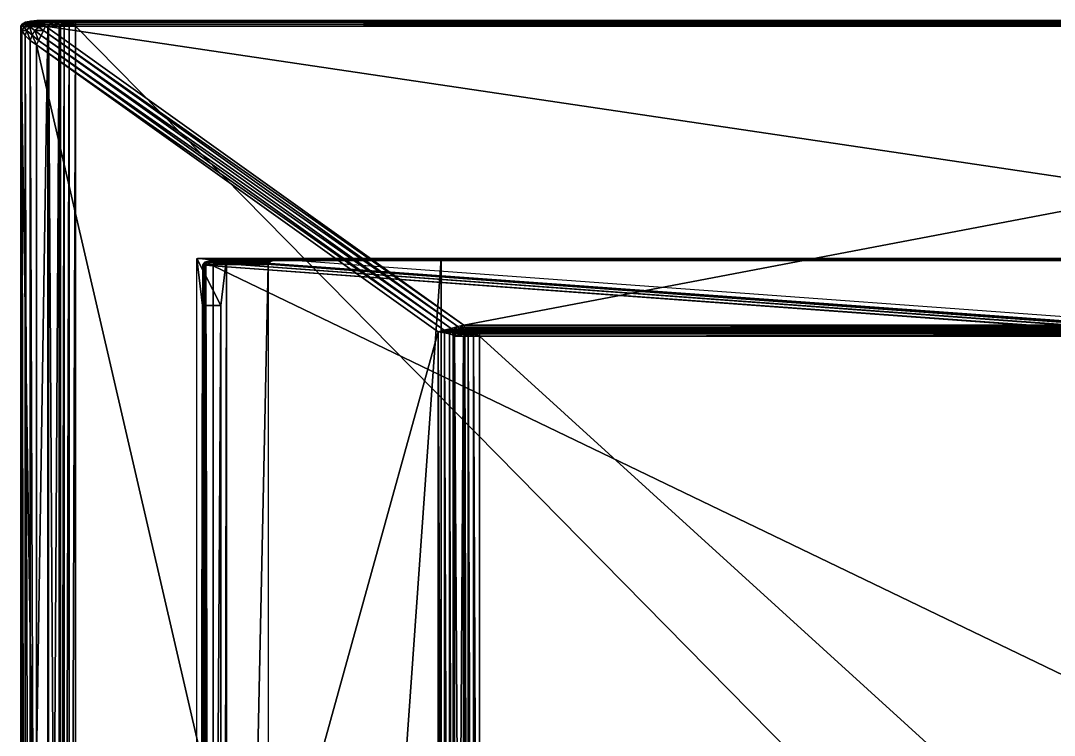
# Model space of a CAD drawing. Extents: x -683 to 86, y -225 to -3.
# Drawn here: x -506.23 to -471.65, y -28.67 to -4.76 of the extents above; entities that cross this region are included whole.
import ezdxf

# ---------------------------------------------------------------- set-up
doc = ezdxf.new("R2010")
doc.units = 0
doc.header["$MEASUREMENT"] = 0
doc.layers.get('0').update_dxf_attribs({"linetype": 'CONTINUOUS'})

msp = doc.modelspace()

# ---------------------------------------------------------------- linework, layer by layer
for points in [[(-506.181, -4.878, 31.6), (-506.015, -4.875, 31.66), (-506.064, -4.818, 31.589)], [(-506.181, -4.878, 31.6), (-506.015, -4.875, 31.66), (-506.064, -4.818, 31.589)], [(-505.277, -4.878, 19.972), (-506.181, -4.878, 31.6), (-506.064, -4.818, 31.589)], [(-505.277, -4.878, 19.972), (-506.181, -4.878, 31.6), (-506.064, -4.818, 31.589)], [(-505.889, -4.778, 31.578), (-506.064, -4.818, 31.589), (-506.015, -4.875, 31.66)], [(-505.889, -4.778, 31.578), (-506.064, -4.818, 31.589), (-506.015, -4.875, 31.66)], [(-505.16, -4.818, 19.967), (-506.064, -4.818, 31.589), (-505.889, -4.778, 31.578)], [(-505.16, -4.818, 19.967), (-506.064, -4.818, 31.589), (-505.889, -4.778, 31.578)], [(-505.277, -4.878, 19.972), (-506.064, -4.818, 31.589), (-505.16, -4.818, 19.967)], [(-505.277, -4.878, 19.972), (-506.064, -4.818, 31.589), (-505.16, -4.818, 19.967)], [(-505.889, -4.778, 31.578), (-506.015, -4.875, 31.66), (-505.828, -4.818, 31.648)], [(-505.889, -4.778, 31.578), (-506.015, -4.875, 31.66), (-505.828, -4.818, 31.648)], [(-505.828, -4.818, 31.648), (-506.015, -4.875, 31.66), (-505.926, -4.958, 31.717)], [(-505.828, -4.818, 31.648), (-506.015, -4.875, 31.66), (-505.926, -4.958, 31.717)], [(-505.828, -4.818, 31.648), (-505.926, -4.958, 31.717), (-505.744, -4.874, 31.704)], [(-505.828, -4.818, 31.648), (-505.926, -4.958, 31.717), (-505.744, -4.874, 31.704)], [(-505.683, -4.764, 31.57), (-505.889, -4.778, 31.578), (-505.828, -4.818, 31.648)], [(-505.683, -4.764, 31.57), (-505.889, -4.778, 31.578), (-505.828, -4.818, 31.648)], [(-504.985, -4.778, 19.963), (-505.889, -4.778, 31.578), (-505.683, -4.764, 31.57)], [(-504.985, -4.778, 19.963), (-505.889, -4.778, 31.578), (-505.683, -4.764, 31.57)], [(-505.16, -4.818, 19.967), (-505.889, -4.778, 31.578), (-504.985, -4.778, 19.963)], [(-505.16, -4.818, 19.967), (-505.889, -4.778, 31.578), (-504.985, -4.778, 19.963)], [(-505.683, -4.764, 31.57), (-505.828, -4.818, 31.648), (-505.602, -4.778, 31.633)], [(-505.683, -4.764, 31.57), (-505.828, -4.818, 31.648), (-505.602, -4.778, 31.633)], [(-505.602, -4.778, 31.633), (-505.828, -4.818, 31.648), (-505.744, -4.874, 31.704)], [(-505.602, -4.778, 31.633), (-505.828, -4.818, 31.648), (-505.744, -4.874, 31.704)], [(-505.602, -4.778, 31.633), (-505.744, -4.874, 31.704), (-505.519, -4.818, 31.688)], [(-505.602, -4.778, 31.633), (-505.744, -4.874, 31.704), (-505.519, -4.818, 31.688)], [(-505.446, -4.878, 31.726), (-505.519, -4.818, 31.688), (-505.744, -4.874, 31.704)], [(-505.446, -4.878, 31.726), (-505.519, -4.818, 31.688), (-505.744, -4.874, 31.704)], [(-505.683, -4.764, 31.57), (-438.979, -4.764, 27.189), (-444.268, -4.764, 16.055)], [(-505.683, -4.764, 31.57), (-444.268, -4.764, 16.055), (-504.779, -4.764, 19.959)], [(-438.979, -4.764, 27.189), (-505.683, -4.764, 31.57), (-505.602, -4.778, 31.633)], [(-504.985, -4.778, 19.963), (-505.683, -4.764, 31.57), (-504.779, -4.764, 19.959)], [(-438.979, -4.764, 27.189), (-505.683, -4.764, 31.57), (-505.602, -4.778, 31.633)], [(-504.985, -4.778, 19.963), (-505.683, -4.764, 31.57), (-504.779, -4.764, 19.959)], [(-438.979, -4.764, 27.189), (-505.602, -4.778, 31.633), (-438.94, -4.778, 27.254)], [(-438.979, -4.764, 27.189), (-505.602, -4.778, 31.633), (-438.94, -4.778, 27.254)], [(-438.94, -4.778, 27.254), (-505.602, -4.778, 31.633), (-505.519, -4.818, 31.688)], [(-438.94, -4.778, 27.254), (-505.602, -4.778, 31.633), (-505.519, -4.818, 31.688)], [(-438.94, -4.778, 27.254), (-505.519, -4.818, 31.688), (-438.909, -4.818, 27.311)], [(-438.94, -4.778, 27.254), (-505.519, -4.818, 31.688), (-438.909, -4.818, 27.311)], [(-438.909, -4.818, 27.311), (-505.519, -4.818, 31.688), (-505.446, -4.878, 31.726)], [(-438.909, -4.818, 27.311), (-505.519, -4.818, 31.688), (-505.446, -4.878, 31.726)], [(-438.909, -4.818, 27.311), (-505.446, -4.878, 31.726), (-438.888, -4.878, 27.349)], [(-438.909, -4.818, 27.311), (-505.446, -4.878, 31.726), (-438.888, -4.878, 27.349)], [(-505.277, -4.878, 19.972), (-505.16, -4.818, 19.967), (-505.153, -4.818, 19.885)], [(-505.277, -4.878, 19.972), (-505.153, -4.818, 19.885), (-505.251, -4.877, 19.888)], [(-505.277, -4.878, 19.972), (-505.16, -4.818, 19.967), (-505.153, -4.818, 19.885)], [(-505.277, -4.878, 19.972), (-505.153, -4.818, 19.885), (-505.251, -4.877, 19.888)], [(-505.251, -4.877, 19.888), (-505.153, -4.818, 19.885), (-505.147, -4.818, 19.799)], [(-505.251, -4.877, 19.888), (-505.147, -4.818, 19.799), (-505.244, -4.877, 19.802)], [(-505.251, -4.877, 19.888), (-505.153, -4.818, 19.885), (-505.147, -4.818, 19.799)], [(-505.251, -4.877, 19.888), (-505.147, -4.818, 19.799), (-505.244, -4.877, 19.802)], [(-505.25, -4.878, 19.623), (-505.237, -4.877, 19.713), (-505.14, -4.818, 19.709)], [(-505.25, -4.878, 19.623), (-505.14, -4.818, 19.709), (-505.132, -4.818, 19.615)], [(-505.25, -4.878, 19.623), (-505.237, -4.877, 19.713), (-505.14, -4.818, 19.709)], [(-505.25, -4.878, 19.623), (-505.14, -4.818, 19.709), (-505.132, -4.818, 19.615)], [(-504.893, -4.879, 15.064), (-505.25, -4.878, 19.623), (-505.132, -4.818, 19.615)], [(-504.893, -4.879, 15.064), (-505.25, -4.878, 19.623), (-505.132, -4.818, 19.615)], [(-505.237, -4.877, 19.713), (-505.244, -4.877, 19.802), (-505.147, -4.818, 19.799)], [(-505.237, -4.877, 19.713), (-505.244, -4.877, 19.802), (-505.147, -4.818, 19.799)], [(-505.237, -4.877, 19.713), (-505.147, -4.818, 19.799), (-505.14, -4.818, 19.709)], [(-505.237, -4.877, 19.713), (-505.147, -4.818, 19.799), (-505.14, -4.818, 19.709)], [(-504.985, -4.778, 19.963), (-505.153, -4.818, 19.885), (-505.16, -4.818, 19.967)], [(-504.985, -4.778, 19.963), (-505.153, -4.818, 19.885), (-505.16, -4.818, 19.967)], [(-504.985, -4.778, 19.963), (-504.981, -4.785, 19.878), (-505.153, -4.818, 19.885)], [(-504.985, -4.778, 19.963), (-504.981, -4.785, 19.878), (-505.153, -4.818, 19.885)], [(-504.981, -4.785, 19.878), (-505.147, -4.818, 19.799), (-505.153, -4.818, 19.885)], [(-504.981, -4.785, 19.878), (-505.147, -4.818, 19.799), (-505.153, -4.818, 19.885)], [(-504.981, -4.785, 19.878), (-504.975, -4.785, 19.791), (-505.147, -4.818, 19.799)], [(-504.968, -4.785, 19.701), (-505.14, -4.818, 19.709), (-505.147, -4.818, 19.799)], [(-504.968, -4.785, 19.701), (-505.147, -4.818, 19.799), (-504.975, -4.785, 19.791)], [(-504.981, -4.785, 19.878), (-504.975, -4.785, 19.791), (-505.147, -4.818, 19.799)], [(-504.968, -4.785, 19.701), (-505.14, -4.818, 19.709), (-505.147, -4.818, 19.799)], [(-504.968, -4.785, 19.701), (-505.147, -4.818, 19.799), (-504.975, -4.785, 19.791)], [(-504.958, -4.778, 19.608), (-505.132, -4.818, 19.615), (-505.14, -4.818, 19.709)], [(-504.958, -4.778, 19.608), (-505.14, -4.818, 19.709), (-504.968, -4.785, 19.701)], [(-504.958, -4.778, 19.608), (-505.132, -4.818, 19.615), (-505.14, -4.818, 19.709)], [(-504.958, -4.778, 19.608), (-505.14, -4.818, 19.709), (-504.968, -4.785, 19.701)], [(-504.776, -4.819, 15.063), (-505.132, -4.818, 19.615), (-504.958, -4.778, 19.608)], [(-504.776, -4.819, 15.063), (-505.132, -4.818, 19.615), (-504.958, -4.778, 19.608)], [(-504.893, -4.879, 15.064), (-505.132, -4.818, 19.615), (-504.776, -4.819, 15.063)], [(-504.893, -4.879, 15.064), (-505.132, -4.818, 19.615), (-504.776, -4.819, 15.063)], [(-504.779, -4.764, 19.959), (-504.981, -4.785, 19.878), (-504.985, -4.778, 19.963)], [(-504.779, -4.764, 19.959), (-504.981, -4.785, 19.878), (-504.985, -4.778, 19.963)], [(-504.779, -4.764, 19.959), (-504.773, -4.764, 19.87), (-504.981, -4.785, 19.878)], [(-504.773, -4.764, 19.87), (-504.975, -4.785, 19.791), (-504.981, -4.785, 19.878)], [(-504.779, -4.764, 19.959), (-504.773, -4.764, 19.87), (-504.981, -4.785, 19.878)], [(-504.773, -4.764, 19.87), (-504.975, -4.785, 19.791), (-504.981, -4.785, 19.878)], [(-504.773, -4.764, 19.87), (-504.766, -4.764, 19.781), (-504.975, -4.785, 19.791)], [(-504.759, -4.764, 19.692), (-504.968, -4.785, 19.701), (-504.975, -4.785, 19.791)], [(-504.759, -4.764, 19.692), (-504.975, -4.785, 19.791), (-504.766, -4.764, 19.781)], [(-504.773, -4.764, 19.87), (-504.766, -4.764, 19.781), (-504.975, -4.785, 19.791)], [(-504.759, -4.764, 19.692), (-504.968, -4.785, 19.701), (-504.975, -4.785, 19.791)], [(-504.759, -4.764, 19.692), (-504.975, -4.785, 19.791), (-504.766, -4.764, 19.781)], [(-504.752, -4.764, 19.603), (-504.958, -4.778, 19.608), (-504.968, -4.785, 19.701)], [(-504.752, -4.764, 19.603), (-504.968, -4.785, 19.701), (-504.759, -4.764, 19.692)], [(-504.752, -4.764, 19.603), (-504.958, -4.778, 19.608), (-504.968, -4.785, 19.701)], [(-504.752, -4.764, 19.603), (-504.968, -4.785, 19.701), (-504.759, -4.764, 19.692)], [(-504.602, -4.778, 15.057), (-504.958, -4.778, 19.608), (-504.752, -4.764, 19.603)], [(-504.602, -4.778, 15.057), (-504.958, -4.778, 19.608), (-504.752, -4.764, 19.603)], [(-504.776, -4.819, 15.063), (-504.958, -4.778, 19.608), (-504.602, -4.778, 15.057)], [(-504.776, -4.819, 15.063), (-504.958, -4.778, 19.608), (-504.602, -4.778, 15.057)], [(-504.893, -4.879, 15.064), (-504.776, -4.819, 15.063), (-504.746, -4.828, 14.995)], [(-504.893, -4.879, 15.064), (-504.776, -4.819, 15.063), (-504.746, -4.828, 14.995)], [(-504.893, -4.879, 15.064), (-504.746, -4.828, 14.995), (-504.841, -4.877, 14.992)], [(-504.893, -4.879, 15.064), (-504.746, -4.828, 14.995), (-504.841, -4.877, 14.992)], [(-504.841, -4.877, 14.992), (-504.746, -4.828, 14.995), (-504.703, -4.842, 14.955)], [(-504.841, -4.877, 14.992), (-504.746, -4.828, 14.995), (-504.703, -4.842, 14.955)], [(-444.309, -4.764, 15.969), (-504.773, -4.764, 19.87), (-504.779, -4.764, 19.959)], [(-444.309, -4.764, 15.969), (-504.779, -4.764, 19.959), (-444.268, -4.764, 16.055)], [(-504.779, -4.764, 19.959), (-444.268, -4.764, 16.055), (-444.309, -4.764, 15.969)], [(-504.779, -4.764, 19.959), (-444.309, -4.764, 15.969), (-504.773, -4.764, 19.87)], [(-504.602, -4.778, 15.057), (-504.746, -4.828, 14.995), (-504.776, -4.819, 15.063)], [(-504.602, -4.778, 15.057), (-504.746, -4.828, 14.995), (-504.776, -4.819, 15.063)], [(-444.35, -4.764, 15.883), (-504.766, -4.764, 19.781), (-504.773, -4.764, 19.87)], [(-444.35, -4.764, 15.883), (-504.773, -4.764, 19.87), (-444.309, -4.764, 15.969)], [(-504.773, -4.764, 19.87), (-444.309, -4.764, 15.969), (-444.35, -4.764, 15.883)], [(-504.773, -4.764, 19.87), (-444.35, -4.764, 15.883), (-504.766, -4.764, 19.781)], [(-444.39, -4.764, 15.798), (-504.759, -4.764, 19.692), (-504.766, -4.764, 19.781)], [(-444.39, -4.764, 15.798), (-504.766, -4.764, 19.781), (-444.35, -4.764, 15.883)], [(-504.766, -4.764, 19.781), (-444.35, -4.764, 15.883), (-444.39, -4.764, 15.798)], [(-504.766, -4.764, 19.781), (-444.39, -4.764, 15.798), (-504.759, -4.764, 19.692)], [(-444.431, -4.764, 15.712), (-504.752, -4.764, 19.603), (-504.759, -4.764, 19.692)], [(-444.431, -4.764, 15.712), (-504.759, -4.764, 19.692), (-444.39, -4.764, 15.798)], [(-504.759, -4.764, 19.692), (-444.39, -4.764, 15.798), (-444.431, -4.764, 15.712)], [(-504.759, -4.764, 19.692), (-444.431, -4.764, 15.712), (-504.752, -4.764, 19.603)], [(-504.752, -4.764, 19.603), (-444.431, -4.764, 15.712), (-446.507, -4.764, 11.343)], [(-504.752, -4.764, 19.603), (-446.507, -4.764, 11.343), (-504.397, -4.764, 15.046)], [(-504.602, -4.778, 15.057), (-504.752, -4.764, 19.603), (-504.397, -4.764, 15.046)], [(-504.602, -4.778, 15.057), (-504.752, -4.764, 19.603), (-504.397, -4.764, 15.046)], [(-504.602, -4.778, 15.057), (-504.604, -4.795, 14.986), (-504.746, -4.828, 14.995)], [(-504.602, -4.778, 15.057), (-504.604, -4.795, 14.986), (-504.746, -4.828, 14.995)], [(-504.604, -4.795, 14.986), (-504.703, -4.842, 14.955), (-504.746, -4.828, 14.995)], [(-504.604, -4.795, 14.986), (-504.703, -4.842, 14.955), (-504.746, -4.828, 14.995)], [(-504.604, -4.795, 14.986), (-504.593, -4.828, 14.936), (-504.703, -4.842, 14.955)], [(-504.604, -4.795, 14.986), (-504.593, -4.828, 14.936), (-504.703, -4.842, 14.955)], [(-504.604, -4.876, 14.901), (-504.703, -4.842, 14.955), (-504.593, -4.828, 14.936)], [(-504.604, -4.876, 14.901), (-504.703, -4.842, 14.955), (-504.593, -4.828, 14.936)], [(-504.397, -4.764, 15.046), (-504.395, -4.778, 14.977), (-504.604, -4.795, 14.986)], [(-504.397, -4.764, 15.046), (-504.604, -4.795, 14.986), (-504.602, -4.778, 15.057)], [(-504.397, -4.764, 15.046), (-504.395, -4.778, 14.977), (-504.604, -4.795, 14.986)], [(-504.397, -4.764, 15.046), (-504.604, -4.795, 14.986), (-504.602, -4.778, 15.057)], [(-504.395, -4.778, 14.977), (-504.593, -4.828, 14.936), (-504.604, -4.795, 14.986)], [(-504.395, -4.778, 14.977), (-504.593, -4.828, 14.936), (-504.604, -4.795, 14.986)], [(-504.394, -4.878, 14.872), (-504.604, -4.876, 14.901), (-504.593, -4.828, 14.936)], [(-504.394, -4.878, 14.872), (-504.604, -4.876, 14.901), (-504.593, -4.828, 14.936)], [(-504.395, -4.778, 14.977), (-504.394, -4.818, 14.916), (-504.593, -4.828, 14.936)], [(-504.395, -4.778, 14.977), (-504.394, -4.818, 14.916), (-504.593, -4.828, 14.936)], [(-504.394, -4.878, 14.872), (-504.593, -4.828, 14.936), (-504.394, -4.818, 14.916)], [(-504.394, -4.878, 14.872), (-504.593, -4.828, 14.936), (-504.394, -4.818, 14.916)], [(-446.538, -4.778, 11.276), (-504.395, -4.778, 14.977), (-504.397, -4.764, 15.046)], [(-446.538, -4.778, 11.276), (-504.395, -4.778, 14.977), (-504.397, -4.764, 15.046)], [(-446.538, -4.778, 11.276), (-504.397, -4.764, 15.046), (-446.507, -4.764, 11.343)], [(-446.564, -4.818, 11.216), (-504.394, -4.818, 14.916), (-504.395, -4.778, 14.977)], [(-446.564, -4.818, 11.216), (-504.395, -4.778, 14.977), (-446.538, -4.778, 11.276)], [(-446.564, -4.818, 11.216), (-504.394, -4.818, 14.916), (-504.395, -4.778, 14.977)], [(-446.564, -4.818, 11.216), (-504.395, -4.778, 14.977), (-446.538, -4.778, 11.276)], [(-446.582, -4.878, 11.174), (-504.394, -4.878, 14.872), (-504.394, -4.818, 14.916)], [(-446.582, -4.878, 11.174), (-504.394, -4.818, 14.916), (-446.564, -4.818, 11.216)], [(-446.582, -4.878, 11.174), (-504.394, -4.878, 14.872), (-504.394, -4.818, 14.916)], [(-446.582, -4.878, 11.174), (-504.394, -4.818, 14.916), (-446.564, -4.818, 11.216)], [(-506.226, -63.677, 31.61), (-506.223, -4.949, 31.61), (-505.319, -4.949, 19.977)], [(-506.226, -63.677, 31.61), (-505.319, -4.949, 19.977), (-505.315, -63.677, 16.017)], [(-506.223, -4.949, 31.61), (-506.226, -63.677, 31.61), (-506.189, -63.677, 31.675)], [(-506.223, -4.949, 31.61), (-506.114, -4.978, 31.669), (-506.181, -4.878, 31.6)], [(-506.223, -4.949, 31.61), (-506.114, -4.978, 31.669), (-506.181, -4.878, 31.6)], [(-505.319, -4.949, 19.977), (-506.223, -4.949, 31.61), (-506.181, -4.878, 31.6)], [(-505.319, -4.949, 19.977), (-506.223, -4.949, 31.61), (-506.181, -4.878, 31.6)], [(-506.223, -4.949, 31.61), (-506.187, -5.092, 31.675), (-506.114, -4.978, 31.669)], [(-506.223, -4.949, 31.61), (-506.187, -5.092, 31.675), (-506.114, -4.978, 31.669)], [(-506.189, -63.677, 31.675), (-506.187, -5.092, 31.675), (-506.223, -4.949, 31.61)], [(-506.223, -4.949, 31.61), (-506.189, -63.677, 31.675), (-506.187, -5.092, 31.675)], [(-506.076, -63.677, 31.73), (-506.187, -5.092, 31.675), (-506.189, -63.677, 31.675)], [(-506.187, -5.092, 31.675), (-506.189, -63.677, 31.675), (-506.076, -63.677, 31.73)], [(-506.187, -5.092, 31.675), (-506.022, -5.096, 31.725), (-506.114, -4.978, 31.669)], [(-506.187, -5.092, 31.675), (-506.022, -5.096, 31.725), (-506.114, -4.978, 31.669)], [(-506.187, -5.092, 31.675), (-506.075, -5.261, 31.73), (-506.022, -5.096, 31.725)], [(-506.187, -5.092, 31.675), (-506.075, -5.261, 31.73), (-506.022, -5.096, 31.725)], [(-506.076, -63.677, 31.73), (-506.075, -5.261, 31.73), (-506.187, -5.092, 31.675)], [(-506.187, -5.092, 31.675), (-506.076, -63.677, 31.73), (-506.075, -5.261, 31.73)], [(-506.181, -4.878, 31.6), (-506.114, -4.978, 31.669), (-506.015, -4.875, 31.66)], [(-506.181, -4.878, 31.6), (-506.114, -4.978, 31.669), (-506.015, -4.875, 31.66)], [(-505.319, -4.949, 19.977), (-506.181, -4.878, 31.6), (-505.277, -4.878, 19.972)], [(-505.319, -4.949, 19.977), (-506.181, -4.878, 31.6), (-505.277, -4.878, 19.972)], [(-506.114, -4.978, 31.669), (-505.926, -4.958, 31.717), (-506.015, -4.875, 31.66)], [(-506.114, -4.978, 31.669), (-505.926, -4.958, 31.717), (-506.015, -4.875, 31.66)], [(-506.114, -4.978, 31.669), (-506.022, -5.096, 31.725), (-505.926, -4.958, 31.717)], [(-506.114, -4.978, 31.669), (-506.022, -5.096, 31.725), (-505.926, -4.958, 31.717)], [(-505.904, -5.429, 31.765), (-506.022, -5.096, 31.725), (-506.075, -5.261, 31.73)], [(-505.904, -5.429, 31.765), (-506.022, -5.096, 31.725), (-506.075, -5.261, 31.73)], [(-505.844, -5.247, 31.755), (-505.926, -4.958, 31.717), (-506.022, -5.096, 31.725)], [(-505.844, -5.247, 31.755), (-505.926, -4.958, 31.717), (-506.022, -5.096, 31.725)], [(-505.904, -5.429, 31.765), (-505.844, -5.247, 31.755), (-506.022, -5.096, 31.725)], [(-505.904, -5.429, 31.765), (-505.844, -5.247, 31.755), (-506.022, -5.096, 31.725)], [(-505.618, -4.978, 31.735), (-505.744, -4.874, 31.704), (-505.926, -4.958, 31.717)], [(-505.618, -4.978, 31.735), (-505.744, -4.874, 31.704), (-505.926, -4.958, 31.717)], [(-505.618, -4.978, 31.735), (-505.926, -4.958, 31.717), (-505.756, -5.095, 31.748)], [(-505.844, -5.247, 31.755), (-505.756, -5.095, 31.748), (-505.926, -4.958, 31.717)], [(-505.618, -4.978, 31.735), (-505.926, -4.958, 31.717), (-505.756, -5.095, 31.748)], [(-505.844, -5.247, 31.755), (-505.756, -5.095, 31.748), (-505.926, -4.958, 31.717)], [(-505.629, -5.429, 31.772), (-505.756, -5.095, 31.748), (-505.844, -5.247, 31.755)], [(-505.629, -5.429, 31.772), (-505.756, -5.095, 31.748), (-505.844, -5.247, 31.755)], [(-505.464, -5.092, 31.754), (-505.618, -4.978, 31.735), (-505.756, -5.095, 31.748)], [(-505.464, -5.092, 31.754), (-505.618, -4.978, 31.735), (-505.756, -5.095, 31.748)], [(-505.464, -5.092, 31.754), (-505.756, -5.095, 31.748), (-505.546, -5.26, 31.764)], [(-505.464, -5.092, 31.754), (-505.756, -5.095, 31.748), (-505.546, -5.26, 31.764)], [(-505.629, -5.429, 31.772), (-505.546, -5.26, 31.764), (-505.756, -5.095, 31.748)], [(-505.629, -5.429, 31.772), (-505.546, -5.26, 31.764), (-505.756, -5.095, 31.748)], [(-505.446, -4.878, 31.726), (-505.744, -4.874, 31.704), (-505.618, -4.978, 31.735)], [(-505.446, -4.878, 31.726), (-505.744, -4.874, 31.704), (-505.618, -4.978, 31.735)], [(-505.396, -4.949, 31.741), (-505.446, -4.878, 31.726), (-505.618, -4.978, 31.735)], [(-505.396, -4.949, 31.741), (-505.446, -4.878, 31.726), (-505.618, -4.978, 31.735)], [(-505.396, -4.949, 31.741), (-505.618, -4.978, 31.735), (-505.464, -5.092, 31.754)], [(-505.396, -4.949, 31.741), (-505.618, -4.978, 31.735), (-505.464, -5.092, 31.754)], [(-505.546, -5.26, 31.764), (-491.599, -14.999, 31.545), (-505.464, -5.092, 31.754)], [(-491.599, -14.999, 31.545), (-505.464, -5.092, 31.754), (-505.546, -5.26, 31.764)], [(-505.464, -5.092, 31.754), (-491.404, -14.947, 31.529), (-505.396, -4.949, 31.741)], [(-491.404, -14.947, 31.529), (-505.396, -4.949, 31.741), (-505.464, -5.092, 31.754)], [(-505.464, -5.092, 31.754), (-491.599, -14.999, 31.545), (-491.404, -14.947, 31.529)], [(-491.404, -14.947, 31.529), (-505.464, -5.092, 31.754), (-491.599, -14.999, 31.545)], [(-438.888, -4.878, 27.349), (-505.446, -4.878, 31.726), (-505.396, -4.949, 31.741)], [(-438.888, -4.878, 27.349), (-505.446, -4.878, 31.726), (-505.396, -4.949, 31.741)], [(-438.888, -4.878, 27.349), (-505.396, -4.949, 31.741), (-438.882, -4.949, 27.364)], [(-438.888, -4.878, 27.349), (-505.396, -4.949, 31.741), (-438.882, -4.949, 27.364)], [(-438.065, -14.946, 27.576), (-438.882, -4.949, 27.364), (-505.396, -4.949, 31.741)], [(-438.065, -14.946, 27.576), (-505.396, -4.949, 31.741), (-491.404, -14.947, 31.529)], [(-505.319, -4.949, 19.977), (-505.277, -4.878, 19.972), (-505.251, -4.877, 19.888)], [(-505.319, -4.949, 19.977), (-505.251, -4.877, 19.888), (-505.312, -4.949, 19.89)], [(-505.319, -4.949, 19.977), (-505.277, -4.878, 19.972), (-505.251, -4.877, 19.888)], [(-505.319, -4.949, 19.977), (-505.251, -4.877, 19.888), (-505.312, -4.949, 19.89)], [(-505.312, -4.949, 19.89), (-505.315, -63.677, 16.017), (-505.319, -4.949, 19.977)], [(-505.315, -63.677, 16.017), (-505.319, -4.949, 19.977), (-505.312, -4.949, 19.89)], [(-505.312, -4.949, 19.89), (-505.31, -63.677, 15.93), (-505.315, -63.677, 16.017)], [(-505.315, -63.677, 16.017), (-505.312, -4.949, 19.89), (-505.31, -63.677, 15.93)], [(-505.312, -4.949, 19.89), (-505.251, -4.877, 19.888), (-505.244, -4.877, 19.802)], [(-505.312, -4.949, 19.89), (-505.244, -4.877, 19.802), (-505.305, -4.949, 19.803)], [(-505.312, -4.949, 19.89), (-505.251, -4.877, 19.888), (-505.244, -4.877, 19.802)], [(-505.312, -4.949, 19.89), (-505.244, -4.877, 19.802), (-505.305, -4.949, 19.803)], [(-505.31, -63.677, 15.93), (-505.312, -4.949, 19.89), (-505.305, -4.949, 19.803)], [(-505.305, -4.949, 19.803), (-505.305, -63.677, 15.843), (-505.31, -63.677, 15.93)], [(-505.31, -63.677, 15.93), (-505.305, -4.949, 19.803), (-505.305, -63.677, 15.843)], [(-505.298, -4.949, 19.716), (-505.305, -4.949, 19.803), (-505.244, -4.877, 19.802)], [(-505.298, -4.949, 19.716), (-505.305, -4.949, 19.803), (-505.244, -4.877, 19.802)], [(-505.298, -4.949, 19.716), (-505.3, -63.677, 15.756), (-505.305, -63.677, 15.843)], [(-505.298, -4.949, 19.716), (-505.305, -63.677, 15.843), (-505.305, -4.949, 19.803)], [(-505.305, -63.677, 15.843), (-505.305, -4.949, 19.803), (-505.298, -4.949, 19.716)], [(-505.305, -63.677, 15.843), (-505.298, -4.949, 19.716), (-505.3, -63.677, 15.756)], [(-505.291, -4.949, 19.629), (-505.295, -63.677, 15.669), (-505.3, -63.677, 15.756)], [(-505.291, -4.949, 19.629), (-505.3, -63.677, 15.756), (-505.298, -4.949, 19.716)], [(-505.3, -63.677, 15.756), (-505.298, -4.949, 19.716), (-505.291, -4.949, 19.629)], [(-505.3, -63.677, 15.756), (-505.291, -4.949, 19.629), (-505.295, -63.677, 15.669)], [(-505.291, -4.949, 19.629), (-505.298, -4.949, 19.716), (-505.237, -4.877, 19.713)], [(-505.298, -4.949, 19.716), (-505.244, -4.877, 19.802), (-505.237, -4.877, 19.713)], [(-505.291, -4.949, 19.629), (-505.298, -4.949, 19.716), (-505.237, -4.877, 19.713)], [(-505.298, -4.949, 19.716), (-505.244, -4.877, 19.802), (-505.237, -4.877, 19.713)], [(-505.291, -4.949, 19.629), (-505.237, -4.877, 19.713), (-505.25, -4.878, 19.623)], [(-505.291, -4.949, 19.629), (-505.237, -4.877, 19.713), (-505.25, -4.878, 19.623)], [(-504.936, -4.949, 15.059), (-505.291, -4.949, 19.629), (-505.25, -4.878, 19.623)], [(-504.936, -4.949, 15.059), (-505.291, -4.949, 19.629), (-505.25, -4.878, 19.623)], [(-504.936, -4.949, 15.059), (-505.25, -4.878, 19.623), (-504.893, -4.879, 15.064)], [(-504.936, -4.949, 15.059), (-505.25, -4.878, 19.623), (-504.893, -4.879, 15.064)], [(-504.936, -4.949, 15.059), (-504.893, -4.879, 15.064), (-504.841, -4.877, 14.992)], [(-504.936, -4.949, 15.059), (-504.841, -4.877, 14.992), (-504.893, -4.949, 14.99)], [(-504.936, -4.949, 15.059), (-504.893, -4.879, 15.064), (-504.841, -4.877, 14.992)], [(-504.936, -4.949, 15.059), (-504.841, -4.877, 14.992), (-504.893, -4.949, 14.99)], [(-504.893, -4.949, 14.99), (-504.933, -63.677, 9.473), (-504.936, -4.949, 15.059)], [(-504.893, -4.949, 14.99), (-504.933, -63.677, 9.473), (-504.936, -4.949, 15.059)], [(-504.893, -4.949, 14.99), (-504.889, -63.675, 9.404), (-504.933, -63.677, 9.473)], [(-504.893, -4.949, 14.99), (-504.889, -63.675, 9.404), (-504.933, -63.677, 9.473)], [(-504.893, -4.949, 14.99), (-504.841, -4.877, 14.992), (-504.746, -4.88, 14.94)], [(-504.893, -4.949, 14.99), (-504.841, -4.877, 14.992), (-504.746, -4.88, 14.94)], [(-504.893, -4.949, 14.99), (-504.746, -4.88, 14.94), (-504.775, -4.949, 14.926)], [(-504.893, -4.949, 14.99), (-504.746, -4.88, 14.94), (-504.775, -4.949, 14.926)], [(-504.775, -4.949, 14.926), (-504.889, -63.675, 9.404), (-504.893, -4.949, 14.99)], [(-504.775, -4.949, 14.926), (-504.889, -63.675, 9.404), (-504.893, -4.949, 14.99)], [(-504.775, -4.949, 14.926), (-504.771, -63.674, 9.34), (-504.889, -63.675, 9.404)], [(-504.775, -4.949, 14.926), (-504.771, -63.674, 9.34), (-504.889, -63.675, 9.404)], [(-504.841, -4.877, 14.992), (-504.703, -4.842, 14.955), (-504.746, -4.88, 14.94)], [(-504.841, -4.877, 14.992), (-504.703, -4.842, 14.955), (-504.746, -4.88, 14.94)], [(-504.601, -4.949, 14.877), (-504.775, -4.949, 14.926), (-504.746, -4.88, 14.94)], [(-504.601, -4.949, 14.877), (-504.775, -4.949, 14.926), (-504.746, -4.88, 14.94)], [(-504.601, -4.949, 14.877), (-504.771, -63.674, 9.34), (-504.775, -4.949, 14.926)], [(-504.601, -4.949, 14.877), (-504.771, -63.674, 9.34), (-504.775, -4.949, 14.926)], [(-504.601, -4.949, 14.877), (-504.598, -63.675, 9.291), (-504.771, -63.674, 9.34)], [(-504.601, -4.949, 14.877), (-504.598, -63.675, 9.291), (-504.771, -63.674, 9.34)], [(-504.604, -4.876, 14.901), (-504.746, -4.88, 14.94), (-504.703, -4.842, 14.955)], [(-504.604, -4.876, 14.901), (-504.746, -4.88, 14.94), (-504.703, -4.842, 14.955)], [(-504.601, -4.949, 14.877), (-504.746, -4.88, 14.94), (-504.604, -4.876, 14.901)], [(-504.601, -4.949, 14.877), (-504.746, -4.88, 14.94), (-504.604, -4.876, 14.901)], [(-504.396, -4.948, 14.851), (-504.601, -4.949, 14.877), (-504.604, -4.876, 14.901)], [(-504.396, -4.948, 14.851), (-504.604, -4.876, 14.901), (-504.394, -4.878, 14.872)], [(-504.396, -4.948, 14.851), (-504.601, -4.949, 14.877), (-504.604, -4.876, 14.901)], [(-504.396, -4.948, 14.851), (-504.604, -4.876, 14.901), (-504.394, -4.878, 14.872)], [(-504.396, -4.948, 14.851), (-504.598, -63.675, 9.291), (-504.601, -4.949, 14.877)], [(-504.396, -4.948, 14.851), (-504.598, -63.675, 9.291), (-504.601, -4.949, 14.877)], [(-504.396, -4.948, 14.851), (-504.396, -63.678, 9.264), (-504.598, -63.675, 9.291)], [(-504.396, -4.948, 14.851), (-504.396, -63.678, 9.264), (-504.598, -63.675, 9.291)], [(-446.588, -4.948, 11.154), (-504.396, -4.948, 14.851), (-504.394, -4.878, 14.872)], [(-446.588, -4.948, 11.154), (-504.396, -4.948, 14.851), (-504.394, -4.878, 14.872)], [(-504.396, -4.948, 14.851), (-446.588, -4.948, 11.154), (-446.588, -63.678, 5.567)], [(-504.396, -4.948, 14.851), (-446.588, -63.678, 5.567), (-504.396, -63.678, 9.264)], [(-504.396, -63.678, 9.264), (-504.396, -4.948, 14.851), (-446.588, -4.948, 11.154)], [(-504.396, -63.678, 9.264), (-446.588, -4.948, 11.154), (-446.588, -63.678, 5.567)], [(-446.588, -4.948, 11.154), (-504.394, -4.878, 14.872), (-446.582, -4.878, 11.174)], [(-446.588, -4.948, 11.154), (-504.394, -4.878, 14.872), (-446.582, -4.878, 11.174)], [(-505.904, -63.677, 31.765), (-506.075, -5.261, 31.73), (-506.076, -63.677, 31.73)], [(-506.075, -5.261, 31.73), (-506.076, -63.677, 31.73), (-505.904, -63.677, 31.765)], [(-505.904, -63.677, 31.765), (-505.904, -5.429, 31.765), (-506.075, -5.261, 31.73)], [(-506.075, -5.261, 31.73), (-505.904, -63.677, 31.765), (-505.904, -5.429, 31.765)], [(-505.7, -5.572, 31.775), (-505.844, -5.247, 31.755), (-505.904, -5.429, 31.765)], [(-505.7, -5.572, 31.775), (-505.844, -5.247, 31.755), (-505.904, -5.429, 31.765)], [(-505.7, -63.677, 31.775), (-505.7, -5.572, 31.775), (-505.904, -5.429, 31.765)], [(-505.7, -63.677, 31.775), (-505.904, -5.429, 31.765), (-505.904, -63.677, 31.765)], [(-505.904, -5.429, 31.765), (-505.904, -63.677, 31.765), (-505.7, -63.677, 31.775)], [(-505.904, -5.429, 31.765), (-505.7, -63.677, 31.775), (-505.7, -5.572, 31.775)], [(-505.7, -5.572, 31.775), (-505.629, -5.429, 31.772), (-505.844, -5.247, 31.755)], [(-505.7, -5.572, 31.775), (-505.629, -5.429, 31.772), (-505.844, -5.247, 31.755)], [(-505.7, -5.572, 31.775), (-492.062, -15.121, 31.571), (-505.629, -5.429, 31.772)], [(-492.062, -15.121, 31.571), (-505.629, -5.429, 31.772), (-505.7, -5.572, 31.775)], [(-505.629, -5.429, 31.772), (-491.83, -15.06, 31.56), (-505.546, -5.26, 31.764)], [(-491.83, -15.06, 31.56), (-505.546, -5.26, 31.764), (-505.629, -5.429, 31.772)], [(-505.629, -5.429, 31.772), (-492.062, -15.121, 31.571), (-491.83, -15.06, 31.56)], [(-491.83, -15.06, 31.56), (-505.629, -5.429, 31.772), (-492.062, -15.121, 31.571)], [(-505.546, -5.26, 31.764), (-491.83, -15.06, 31.56), (-491.599, -14.999, 31.545)], [(-491.599, -14.999, 31.545), (-505.546, -5.26, 31.764), (-491.83, -15.06, 31.56)], [(-492.261, -63.677, 31.577), (-492.261, -15.174, 31.577), (-505.7, -5.572, 31.775)], [(-505.7, -5.572, 31.775), (-492.261, -15.174, 31.577), (-492.062, -15.121, 31.571)], [(-492.062, -15.121, 31.571), (-505.7, -5.572, 31.775), (-492.261, -15.174, 31.577)], [(-500.143, -14.291, 97.08), (-500.332, -114.17, 98.553), (-500.332, -12.72, 98.553)], [(-499.531, -14.291, 92.288), (-500.143, -14.291, 97.08), (-500.332, -12.72, 98.553)], [(-499.531, -14.291, 92.288), (-500.332, -12.72, 98.553), (-499.343, -12.72, 90.815)], [(-500.243, -12.725, 98.444), (-298.185, -12.725, 89.314), (-298.193, -12.72, 89.227)], [(-500.044, -12.74, 98.537), (-298.185, -12.725, 89.314), (-500.243, -12.725, 98.444)], [(-499.83, -12.766, 98.417), (-500.024, -12.826, 98.389), (-500.067, -12.837, 98.483)], [(-499.83, -12.766, 98.417), (-500.067, -12.837, 98.483), (-499.93, -12.794, 98.502)], [(-500.044, -12.74, 98.537), (-298.178, -12.74, 89.415), (-298.185, -12.725, 89.314)], [(-499.739, -12.763, 98.623), (-298.178, -12.74, 89.415), (-500.044, -12.74, 98.537)], [(-499.83, -12.766, 98.417), (-497.877, -12.827, 96.822), (-500.024, -12.826, 98.389)], [(-499.565, -12.759, 98.455), (-499.83, -12.766, 98.417), (-499.93, -12.794, 98.502)], [(-499.565, -12.759, 98.455), (-499.93, -12.794, 98.502), (-499.681, -12.787, 98.542)], [(-499.765, -12.863, 98.607), (-499.681, -12.787, 98.542), (-499.93, -12.794, 98.502)], [(-499.565, -12.759, 98.455), (-497.684, -12.766, 96.849), (-499.83, -12.766, 98.417)], [(-499.83, -12.766, 98.417), (-497.684, -12.766, 96.849), (-497.877, -12.827, 96.822)], [(-289.954, -28.111, 128.619), (-499.681, -12.787, 98.542), (-499.765, -12.863, 98.607)], [(-499.739, -12.763, 98.623), (-298.17, -12.763, 89.515), (-298.178, -12.74, 89.415)], [(-499.374, -12.79, 98.691), (-298.17, -12.763, 89.515), (-499.739, -12.763, 98.623)], [(-289.832, -28.083, 128.532), (-499.565, -12.759, 98.455), (-499.681, -12.787, 98.542)], [(-289.832, -28.083, 128.532), (-499.681, -12.787, 98.542), (-289.954, -28.111, 128.619)], [(-499.565, -12.759, 98.455), (-289.832, -28.083, 128.532), (-287.687, -28.083, 126.964)], [(-499.565, -12.759, 98.455), (-287.687, -28.083, 126.964), (-497.42, -12.759, 96.887)], [(-499.565, -12.759, 98.455), (-497.42, -12.759, 96.887), (-497.684, -12.766, 96.849)], [(-499.531, -114.17, 92.288), (-499.343, -12.72, 90.815), (-499.343, -114.17, 90.815)], [(-499.374, -12.79, 98.691), (-298.164, -12.79, 89.599), (-298.17, -12.763, 89.515)], [(-492.161, -114.17, 34.584), (-492.161, -12.72, 34.584), (-492.161, -12.72, 34.584)], [(-492.161, -114.17, 34.584), (-492.161, -12.72, 34.584), (-492.161, -114.17, 34.584)], [(-500.14, -113.967, 98.476), (-500.138, -12.929, 98.477), (-500.093, -12.923, 98.379)], [(-500.14, -113.967, 98.476), (-500.093, -12.923, 98.379), (-500.093, -113.967, 98.379)], [(-500.022, -113.967, 98.567), (-500.138, -12.929, 98.477), (-500.14, -113.967, 98.476)], [(-500.093, -12.923, 98.379), (-500.138, -12.929, 98.477), (-500.067, -12.837, 98.483)], [(-500.138, -12.929, 98.477), (-499.989, -12.848, 98.547), (-500.067, -12.837, 98.483)], [(-500.138, -12.929, 98.477), (-500.028, -12.945, 98.569), (-499.989, -12.848, 98.547)], [(-500.022, -113.967, 98.567), (-500.028, -12.945, 98.569), (-500.138, -12.929, 98.477)], [(-500.093, -12.923, 98.379), (-500.067, -12.837, 98.483), (-500.024, -12.826, 98.389)], [(-500.024, -12.826, 98.389), (-497.948, -12.923, 96.812), (-500.093, -12.923, 98.379)], [(-500.093, -113.967, 98.379), (-500.093, -12.923, 98.379), (-497.948, -12.923, 96.812)], [(-500.093, -113.967, 98.379), (-497.948, -12.923, 96.812), (-497.948, -113.967, 96.812)], [(-500.067, -12.837, 98.483), (-499.989, -12.848, 98.547), (-499.93, -12.794, 98.502)], [(-499.793, -12.966, 98.63), (-499.989, -12.848, 98.547), (-500.028, -12.945, 98.569)], [(-499.793, -113.967, 98.63), (-499.793, -12.966, 98.63), (-500.028, -12.945, 98.569)], [(-499.793, -113.967, 98.63), (-500.028, -12.945, 98.569), (-500.022, -113.967, 98.567)], [(-500.024, -12.826, 98.389), (-497.877, -12.827, 96.822), (-497.948, -12.923, 96.812)], [(-499.765, -12.863, 98.607), (-499.93, -12.794, 98.502), (-499.989, -12.848, 98.547)], [(-499.793, -12.966, 98.63), (-499.765, -12.863, 98.607), (-499.989, -12.848, 98.547)], [(-290.045, -28.186, 128.682), (-499.765, -12.863, 98.607), (-499.793, -12.966, 98.63)], [(-290.045, -28.186, 128.682), (-499.793, -12.966, 98.63), (-290.08, -28.289, 128.705)], [(-289.954, -28.111, 128.619), (-499.765, -12.863, 98.607), (-290.045, -28.186, 128.682)], [(-500.143, -14.291, 97.08), (-500.143, -114.17, 97.08), (-500.332, -114.17, 98.553)], [(-492.261, -15.174, 31.577), (-491.904, -15.154, 31.587), (-492.062, -15.121, 31.571)], [(-492.261, -15.174, 31.577), (-491.904, -15.154, 31.587), (-492.062, -15.121, 31.571)], [(-492.261, -15.174, 31.577), (-492.055, -15.206, 31.587), (-491.904, -15.154, 31.587)], [(-492.261, -15.174, 31.577), (-492.055, -15.206, 31.587), (-491.904, -15.154, 31.587)], [(-492.055, -63.677, 31.587), (-492.055, -15.206, 31.587), (-492.261, -15.174, 31.577)], [(-492.055, -63.677, 31.587), (-492.261, -15.174, 31.577), (-492.261, -63.677, 31.577)], [(-492.261, -15.174, 31.577), (-492.261, -63.677, 31.577), (-492.055, -63.677, 31.587)], [(-492.261, -15.174, 31.577), (-492.055, -63.677, 31.587), (-492.055, -15.206, 31.587)], [(-492.062, -15.121, 31.571), (-491.745, -15.102, 31.579), (-491.83, -15.06, 31.56)], [(-492.062, -15.121, 31.571), (-491.745, -15.102, 31.579), (-491.83, -15.06, 31.56)], [(-492.062, -15.121, 31.571), (-491.904, -15.154, 31.587), (-491.745, -15.102, 31.579)], [(-492.062, -15.121, 31.571), (-491.904, -15.154, 31.587), (-491.745, -15.102, 31.579)], [(-492.055, -15.206, 31.587), (-491.785, -15.188, 31.616), (-491.904, -15.154, 31.587)], [(-492.055, -15.206, 31.587), (-491.785, -15.188, 31.616), (-491.904, -15.154, 31.587)], [(-492.055, -15.206, 31.587), (-491.878, -15.245, 31.622), (-491.785, -15.188, 31.616)], [(-492.055, -15.206, 31.587), (-491.878, -15.245, 31.622), (-491.785, -15.188, 31.616)], [(-491.878, -63.677, 31.622), (-491.878, -15.245, 31.622), (-492.055, -15.206, 31.587)], [(-491.878, -63.677, 31.622), (-492.055, -15.206, 31.587), (-492.055, -63.677, 31.587)], [(-492.055, -15.206, 31.587), (-492.055, -63.677, 31.587), (-491.878, -63.677, 31.622)], [(-492.055, -15.206, 31.587), (-491.878, -63.677, 31.622), (-491.878, -15.245, 31.622)], [(-491.904, -15.154, 31.587), (-491.668, -15.139, 31.609), (-491.745, -15.102, 31.579)], [(-491.904, -15.154, 31.587), (-491.668, -15.139, 31.609), (-491.745, -15.102, 31.579)], [(-491.904, -15.154, 31.587), (-491.785, -15.188, 31.616), (-491.668, -15.139, 31.609)], [(-491.904, -15.154, 31.587), (-491.785, -15.188, 31.616), (-491.668, -15.139, 31.609)], [(-491.758, -15.284, 31.676), (-491.785, -15.188, 31.616), (-491.878, -15.245, 31.622)], [(-491.758, -15.284, 31.676), (-491.785, -15.188, 31.616), (-491.878, -15.245, 31.622)], [(-491.599, -14.999, 31.545), (-491.83, -15.06, 31.56), (-491.745, -15.102, 31.579)], [(-491.599, -14.999, 31.545), (-491.83, -15.06, 31.56), (-491.745, -15.102, 31.579)], [(-491.708, -15.217, 31.669), (-491.668, -15.139, 31.609), (-491.785, -15.188, 31.616)], [(-491.708, -15.217, 31.669), (-491.668, -15.139, 31.609), (-491.785, -15.188, 31.616)], [(-491.758, -15.284, 31.676), (-491.708, -15.217, 31.669), (-491.785, -15.188, 31.616)], [(-491.758, -15.284, 31.676), (-491.708, -15.217, 31.669), (-491.785, -15.188, 31.616)], [(-491.599, -14.999, 31.545), (-491.745, -15.102, 31.579), (-491.56, -15.058, 31.567)], [(-491.599, -14.999, 31.545), (-491.745, -15.102, 31.579), (-491.56, -15.058, 31.567)], [(-491.56, -15.058, 31.567), (-491.745, -15.102, 31.579), (-491.668, -15.139, 31.609)], [(-491.56, -15.058, 31.567), (-491.745, -15.102, 31.579), (-491.668, -15.139, 31.609)], [(-491.708, -15.217, 31.669), (-491.608, -15.165, 31.662), (-491.668, -15.139, 31.609)], [(-491.708, -15.217, 31.669), (-491.608, -15.165, 31.662), (-491.668, -15.139, 31.609)], [(-491.672, -15.245, 31.735), (-491.608, -15.165, 31.662), (-491.708, -15.217, 31.669)], [(-491.672, -15.245, 31.735), (-491.608, -15.165, 31.662), (-491.708, -15.217, 31.669)], [(-491.672, -15.245, 31.735), (-491.556, -15.185, 31.725), (-491.608, -15.165, 31.662)], [(-491.672, -15.245, 31.735), (-491.556, -15.185, 31.725), (-491.608, -15.165, 31.662)], [(-491.258, -15.185, 35.71), (-491.556, -15.185, 31.725), (-491.672, -15.245, 31.735)], [(-491.258, -15.185, 35.71), (-491.672, -15.245, 31.735), (-491.374, -15.245, 35.719)], [(-491.672, -15.245, 31.735), (-491.374, -15.245, 35.719), (-491.258, -15.185, 35.71)], [(-491.672, -15.245, 31.735), (-491.258, -15.185, 35.71), (-491.556, -15.185, 31.725)], [(-491.56, -15.058, 31.567), (-491.668, -15.139, 31.609), (-491.503, -15.104, 31.598)], [(-491.56, -15.058, 31.567), (-491.668, -15.139, 31.609), (-491.503, -15.104, 31.598)], [(-491.445, -15.133, 31.652), (-491.503, -15.104, 31.598), (-491.668, -15.139, 31.609)], [(-491.445, -15.133, 31.652), (-491.503, -15.104, 31.598), (-491.668, -15.139, 31.609)], [(-491.445, -15.133, 31.652), (-491.668, -15.139, 31.609), (-491.608, -15.165, 31.662)], [(-491.445, -15.133, 31.652), (-491.668, -15.139, 31.609), (-491.608, -15.165, 31.662)], [(-491.383, -15.145, 31.715), (-491.445, -15.133, 31.652), (-491.608, -15.165, 31.662)], [(-491.383, -15.145, 31.715), (-491.445, -15.133, 31.652), (-491.608, -15.165, 31.662)], [(-491.383, -15.145, 31.715), (-491.608, -15.165, 31.662), (-491.556, -15.185, 31.725)], [(-491.383, -15.145, 31.715), (-491.608, -15.165, 31.662), (-491.556, -15.185, 31.725)], [(-491.404, -14.947, 31.529), (-491.599, -14.999, 31.545), (-491.56, -15.058, 31.567)], [(-491.404, -14.947, 31.529), (-491.599, -14.999, 31.545), (-491.56, -15.058, 31.567)], [(-491.404, -14.947, 31.529), (-491.56, -15.058, 31.567), (-491.369, -15.017, 31.546)], [(-491.404, -14.947, 31.529), (-491.56, -15.058, 31.567), (-491.369, -15.017, 31.546)], [(-491.369, -15.017, 31.546), (-491.56, -15.058, 31.567), (-491.503, -15.104, 31.598)], [(-491.369, -15.017, 31.546), (-491.56, -15.058, 31.567), (-491.503, -15.104, 31.598)], [(-491.085, -15.145, 35.696), (-491.383, -15.145, 31.715), (-491.556, -15.185, 31.725)], [(-491.085, -15.145, 35.696), (-491.556, -15.185, 31.725), (-491.258, -15.185, 35.71)], [(-491.556, -15.185, 31.725), (-491.258, -15.185, 35.71), (-491.085, -15.145, 35.696)], [(-491.556, -15.185, 31.725), (-491.085, -15.145, 35.696), (-491.383, -15.145, 31.715)], [(-491.369, -15.017, 31.546), (-491.503, -15.104, 31.598), (-491.314, -15.077, 31.586)], [(-491.369, -15.017, 31.546), (-491.503, -15.104, 31.598), (-491.314, -15.077, 31.586)], [(-491.247, -15.117, 31.642), (-491.314, -15.077, 31.586), (-491.503, -15.104, 31.598)], [(-491.247, -15.117, 31.642), (-491.314, -15.077, 31.586), (-491.503, -15.104, 31.598)], [(-491.247, -15.117, 31.642), (-491.503, -15.104, 31.598), (-491.445, -15.133, 31.652)], [(-491.247, -15.117, 31.642), (-491.503, -15.104, 31.598), (-491.445, -15.133, 31.652)], [(-491.178, -15.131, 31.706), (-491.247, -15.117, 31.642), (-491.445, -15.133, 31.652)], [(-491.178, -15.131, 31.706), (-491.247, -15.117, 31.642), (-491.445, -15.133, 31.652)], [(-491.178, -15.131, 31.706), (-491.445, -15.133, 31.652), (-491.383, -15.145, 31.715)], [(-491.178, -15.131, 31.706), (-491.445, -15.133, 31.652), (-491.383, -15.145, 31.715)], [(-438.065, -14.946, 27.576), (-491.404, -14.947, 31.529), (-491.369, -15.017, 31.546)], [(-438.065, -14.946, 27.576), (-491.404, -14.947, 31.529), (-491.369, -15.017, 31.546)], [(-490.883, -15.131, 35.68), (-491.178, -15.131, 31.706), (-491.383, -15.145, 31.715)], [(-490.883, -15.131, 35.68), (-491.383, -15.145, 31.715), (-491.085, -15.145, 35.696)], [(-491.383, -15.145, 31.715), (-491.085, -15.145, 35.696), (-490.883, -15.131, 35.68)], [(-491.383, -15.145, 31.715), (-490.883, -15.131, 35.68), (-491.178, -15.131, 31.706)], [(-491.374, -15.245, 35.719), (-491.228, -15.195, 35.773), (-491.258, -15.185, 35.71)], [(-491.374, -15.245, 35.719), (-491.228, -15.195, 35.773), (-491.258, -15.185, 35.71)], [(-491.374, -15.245, 35.719), (-491.322, -15.244, 35.784), (-491.228, -15.195, 35.773)], [(-491.374, -15.245, 35.719), (-491.322, -15.244, 35.784), (-491.228, -15.195, 35.773)], [(-438.065, -14.946, 27.576), (-491.369, -15.017, 31.546), (-438.079, -15.017, 27.592)], [(-438.065, -14.946, 27.576), (-491.369, -15.017, 31.546), (-438.079, -15.017, 27.592)], [(-438.079, -15.017, 27.592), (-491.369, -15.017, 31.546), (-491.314, -15.077, 31.586)], [(-438.079, -15.017, 27.592), (-491.369, -15.017, 31.546), (-491.314, -15.077, 31.586)], [(-491.322, -15.244, 35.784), (-491.186, -15.209, 35.806), (-491.228, -15.195, 35.773)], [(-491.322, -15.244, 35.784), (-491.186, -15.209, 35.806), (-491.228, -15.195, 35.773)], [(-491.322, -15.244, 35.784), (-491.228, -15.247, 35.824), (-491.186, -15.209, 35.806)], [(-491.322, -15.244, 35.784), (-491.228, -15.247, 35.824), (-491.186, -15.209, 35.806)], [(-438.079, -15.017, 27.592), (-491.314, -15.077, 31.586), (-438.081, -15.077, 27.633)], [(-438.079, -15.017, 27.592), (-491.314, -15.077, 31.586), (-438.081, -15.077, 27.633)], [(-438.081, -15.077, 27.633), (-491.314, -15.077, 31.586), (-491.247, -15.117, 31.642)], [(-438.081, -15.077, 27.633), (-491.314, -15.077, 31.586), (-491.247, -15.117, 31.642)], [(-491.085, -15.145, 35.696), (-491.258, -15.185, 35.71), (-491.228, -15.195, 35.773)], [(-491.085, -15.145, 35.696), (-491.258, -15.185, 35.71), (-491.228, -15.195, 35.773)], [(-438.081, -15.077, 27.633), (-491.247, -15.117, 31.642), (-438.07, -15.117, 27.691)], [(-438.081, -15.077, 27.633), (-491.247, -15.117, 31.642), (-438.07, -15.117, 27.691)], [(-438.07, -15.117, 27.691), (-491.247, -15.117, 31.642), (-491.178, -15.131, 31.706)], [(-438.07, -15.117, 27.691), (-491.247, -15.117, 31.642), (-491.178, -15.131, 31.706)], [(-491.085, -15.145, 35.696), (-491.228, -15.195, 35.773), (-491.088, -15.162, 35.765)], [(-491.085, -15.145, 35.696), (-491.228, -15.195, 35.773), (-491.088, -15.162, 35.765)], [(-491.088, -15.162, 35.765), (-491.228, -15.195, 35.773), (-491.186, -15.209, 35.806)], [(-491.088, -15.162, 35.765), (-491.228, -15.195, 35.773), (-491.186, -15.209, 35.806)], [(-491.087, -15.244, 35.844), (-491.186, -15.209, 35.806), (-491.228, -15.247, 35.824)], [(-491.087, -15.244, 35.844), (-491.186, -15.209, 35.806), (-491.228, -15.247, 35.824)], [(-491.088, -15.162, 35.765), (-491.186, -15.209, 35.806), (-491.076, -15.195, 35.811)], [(-491.088, -15.162, 35.765), (-491.186, -15.209, 35.806), (-491.076, -15.195, 35.811)], [(-491.087, -15.244, 35.844), (-491.076, -15.195, 35.811), (-491.186, -15.209, 35.806)], [(-491.087, -15.244, 35.844), (-491.076, -15.195, 35.811), (-491.186, -15.209, 35.806)], [(-438.07, -15.117, 27.691), (-491.178, -15.131, 31.706), (-438.048, -15.131, 27.758)], [(-438.07, -15.117, 27.691), (-491.178, -15.131, 31.706), (-438.048, -15.131, 27.758)], [(-491.178, -15.131, 31.706), (-490.883, -15.131, 35.68), (-437.752, -15.131, 31.731)], [(-490.883, -15.131, 35.68), (-491.085, -15.145, 35.696), (-491.088, -15.162, 35.765)], [(-490.883, -15.131, 35.68), (-491.088, -15.162, 35.765), (-490.88, -15.145, 35.747)], [(-490.883, -15.131, 35.68), (-491.085, -15.145, 35.696), (-491.088, -15.162, 35.765)], [(-490.883, -15.131, 35.68), (-491.088, -15.162, 35.765), (-490.88, -15.145, 35.747)], [(-490.88, -15.145, 35.747), (-491.088, -15.162, 35.765), (-491.076, -15.195, 35.811)], [(-490.88, -15.145, 35.747), (-491.088, -15.162, 35.765), (-491.076, -15.195, 35.811)], [(-490.879, -15.245, 35.844), (-491.076, -15.195, 35.811), (-491.087, -15.244, 35.844)], [(-490.879, -15.245, 35.844), (-491.076, -15.195, 35.811), (-491.087, -15.244, 35.844)], [(-490.88, -15.145, 35.747), (-491.076, -15.195, 35.811), (-490.879, -15.185, 35.805)], [(-490.88, -15.145, 35.747), (-491.076, -15.195, 35.811), (-490.879, -15.185, 35.805)], [(-490.879, -15.245, 35.844), (-490.879, -15.185, 35.805), (-491.076, -15.195, 35.811)], [(-490.879, -15.245, 35.844), (-490.879, -15.185, 35.805), (-491.076, -15.195, 35.811)], [(-437.752, -15.131, 31.731), (-490.883, -15.131, 35.68), (-490.88, -15.145, 35.747)], [(-437.752, -15.131, 31.731), (-490.883, -15.131, 35.68), (-490.88, -15.145, 35.747)], [(-438.048, -15.131, 27.758), (-490.883, -15.131, 35.68), (-437.752, -15.131, 31.731)], [(-437.752, -15.131, 31.731), (-490.88, -15.145, 35.747), (-437.745, -15.145, 31.798)], [(-437.752, -15.131, 31.731), (-490.88, -15.145, 35.747), (-437.745, -15.145, 31.798)], [(-437.745, -15.145, 31.798), (-490.88, -15.145, 35.747), (-490.879, -15.185, 35.805)], [(-437.745, -15.145, 31.798), (-490.88, -15.145, 35.747), (-490.879, -15.185, 35.805)], [(-437.745, -15.145, 31.798), (-490.879, -15.185, 35.805), (-437.738, -15.185, 31.856)], [(-437.745, -15.145, 31.798), (-490.879, -15.185, 35.805), (-437.738, -15.185, 31.856)], [(-437.738, -15.185, 31.856), (-490.879, -15.185, 35.805), (-490.879, -15.245, 35.844)], [(-437.738, -15.185, 31.856), (-490.879, -15.245, 35.844), (-437.732, -15.245, 31.894)], [(-437.738, -15.185, 31.856), (-490.879, -15.185, 35.805), (-490.879, -15.245, 35.844)], [(-437.738, -15.185, 31.856), (-490.879, -15.245, 35.844), (-437.732, -15.245, 31.894)], [(-491.758, -63.677, 31.676), (-491.758, -15.284, 31.676), (-491.878, -15.245, 31.622)], [(-491.758, -63.677, 31.676), (-491.878, -15.245, 31.622), (-491.878, -63.677, 31.622)], [(-491.878, -15.245, 31.622), (-491.878, -63.677, 31.622), (-491.758, -63.677, 31.676)], [(-491.878, -15.245, 31.622), (-491.758, -63.677, 31.676), (-491.758, -15.284, 31.676)], [(-491.712, -15.316, 31.742), (-491.708, -15.217, 31.669), (-491.758, -15.284, 31.676)], [(-491.712, -15.316, 31.742), (-491.708, -15.217, 31.669), (-491.758, -15.284, 31.676)], [(-491.712, -63.677, 31.742), (-491.712, -15.316, 31.742), (-491.758, -15.284, 31.676)], [(-491.712, -63.677, 31.742), (-491.758, -15.284, 31.676), (-491.758, -63.677, 31.676)], [(-491.758, -15.284, 31.676), (-491.758, -63.677, 31.676), (-491.712, -63.677, 31.742)], [(-491.758, -15.284, 31.676), (-491.712, -63.677, 31.742), (-491.712, -15.316, 31.742)], [(-491.712, -15.316, 31.742), (-491.672, -15.245, 31.735), (-491.708, -15.217, 31.669)], [(-491.712, -15.316, 31.742), (-491.672, -15.245, 31.735), (-491.708, -15.217, 31.669)], [(-491.374, -15.245, 35.719), (-491.672, -15.245, 31.735), (-491.712, -15.316, 31.742)], [(-491.374, -15.245, 35.719), (-491.712, -15.316, 31.742), (-491.416, -15.316, 35.723)], [(-491.712, -15.316, 31.742), (-491.416, -15.316, 35.723), (-491.374, -15.245, 35.719)], [(-491.712, -15.316, 31.742), (-491.374, -15.245, 35.719), (-491.672, -15.245, 31.735)], [(-491.712, -15.316, 31.742), (-491.712, -63.677, 31.742), (-491.416, -63.677, 35.723)], [(-491.712, -15.316, 31.742), (-491.416, -63.677, 35.723), (-491.416, -15.316, 35.723)], [(-491.416, -15.316, 35.723), (-491.373, -15.316, 35.787), (-491.322, -15.244, 35.784)], [(-491.416, -15.316, 35.723), (-491.322, -15.244, 35.784), (-491.374, -15.245, 35.719)], [(-491.416, -15.316, 35.723), (-491.373, -15.316, 35.787), (-491.322, -15.244, 35.784)], [(-491.416, -15.316, 35.723), (-491.322, -15.244, 35.784), (-491.374, -15.245, 35.719)], [(-491.371, -63.677, 35.787), (-491.373, -15.316, 35.787), (-491.416, -15.316, 35.723)], [(-491.371, -63.677, 35.787), (-491.416, -15.316, 35.723), (-491.416, -63.677, 35.723)], [(-491.416, -15.316, 35.723), (-491.416, -63.677, 35.723), (-491.371, -63.677, 35.787)], [(-491.416, -15.316, 35.723), (-491.371, -63.677, 35.787), (-491.373, -15.316, 35.787)], [(-491.373, -15.316, 35.787), (-491.228, -15.247, 35.824), (-491.322, -15.244, 35.784)], [(-491.373, -15.316, 35.787), (-491.228, -15.247, 35.824), (-491.322, -15.244, 35.784)], [(-491.373, -15.316, 35.787), (-491.256, -15.316, 35.836), (-491.228, -15.247, 35.824)], [(-491.373, -15.316, 35.787), (-491.256, -15.316, 35.836), (-491.228, -15.247, 35.824)], [(-491.254, -63.677, 35.835), (-491.256, -15.316, 35.836), (-491.373, -15.316, 35.787)], [(-491.254, -63.677, 35.835), (-491.373, -15.316, 35.787), (-491.371, -63.677, 35.787)], [(-491.373, -15.316, 35.787), (-491.371, -63.677, 35.787), (-491.254, -63.677, 35.835)], [(-491.373, -15.316, 35.787), (-491.254, -63.677, 35.835), (-491.256, -15.316, 35.836)], [(-491.083, -15.316, 35.86), (-491.228, -15.247, 35.824), (-491.256, -15.316, 35.836)], [(-491.083, -15.316, 35.86), (-491.228, -15.247, 35.824), (-491.256, -15.316, 35.836)], [(-491.081, -63.677, 35.86), (-491.083, -15.316, 35.86), (-491.256, -15.316, 35.836)], [(-491.081, -63.677, 35.86), (-491.256, -15.316, 35.836), (-491.254, -63.677, 35.835)], [(-491.256, -15.316, 35.836), (-491.254, -63.677, 35.835), (-491.081, -63.677, 35.86)], [(-491.256, -15.316, 35.836), (-491.081, -63.677, 35.86), (-491.083, -15.316, 35.86)], [(-491.083, -15.316, 35.86), (-491.087, -15.244, 35.844), (-491.228, -15.247, 35.824)], [(-491.083, -15.316, 35.86), (-491.087, -15.244, 35.844), (-491.228, -15.247, 35.824)], [(-490.88, -15.316, 35.858), (-490.879, -15.245, 35.844), (-491.087, -15.244, 35.844)], [(-490.88, -15.316, 35.858), (-491.087, -15.244, 35.844), (-491.083, -15.316, 35.86)], [(-490.88, -15.316, 35.858), (-490.879, -15.245, 35.844), (-491.087, -15.244, 35.844)], [(-490.88, -15.316, 35.858), (-491.087, -15.244, 35.844), (-491.083, -15.316, 35.86)], [(-490.88, -63.677, 35.858), (-490.88, -15.316, 35.858), (-491.083, -15.316, 35.86)], [(-490.88, -63.677, 35.858), (-491.083, -15.316, 35.86), (-491.081, -63.677, 35.86)], [(-491.083, -15.316, 35.86), (-491.081, -63.677, 35.86), (-490.88, -63.677, 35.858)], [(-491.083, -15.316, 35.86), (-490.88, -63.677, 35.858), (-490.88, -15.316, 35.858)], [(-437.732, -15.245, 31.894), (-490.879, -15.245, 35.844), (-490.88, -15.316, 35.858)], [(-437.732, -15.245, 31.894), (-490.88, -15.316, 35.858), (-437.728, -15.316, 31.908)], [(-437.732, -15.245, 31.894), (-490.879, -15.245, 35.844), (-490.88, -15.316, 35.858)], [(-437.732, -15.245, 31.894), (-490.88, -15.316, 35.858), (-437.728, -15.316, 31.908)], [(-490.88, -15.316, 35.858), (-490.88, -63.677, 35.858), (-437.728, -63.677, 31.908)], [(-490.88, -15.316, 35.858), (-437.728, -63.677, 31.908), (-437.728, -15.316, 31.908)], [(-490.88, -63.677, 35.858), (-437.728, -63.677, 31.908), (-437.728, -15.316, 31.908)], [(-490.88, -63.677, 35.858), (-437.728, -15.316, 31.908), (-490.88, -15.316, 35.858)]]:
    msp.add_3dface(points)
at = {"color": 253, "true_color": 0x8f95b4}
for points in [[(-505.683, -4.764, 31.57), (-438.979, -4.764, 27.189), (-444.268, -4.764, 16.055)], [(-505.683, -4.764, 31.57), (-444.268, -4.764, 16.055), (-504.779, -4.764, 19.959)], [(-504.752, -4.764, 19.603), (-444.431, -4.764, 15.712), (-446.507, -4.764, 11.343)], [(-504.752, -4.764, 19.603), (-446.507, -4.764, 11.343), (-504.397, -4.764, 15.046)], [(-446.538, -4.778, 11.276), (-504.397, -4.764, 15.046), (-446.507, -4.764, 11.343)], [(-506.189, -63.677, 31.675), (-506.223, -4.949, 31.61), (-506.226, -63.677, 31.61)], [(-491.404, -14.947, 31.529), (-438.882, -4.949, 27.364), (-505.396, -4.949, 31.741)], [(-505.295, -63.677, 15.669), (-505.291, -4.949, 19.629), (-504.936, -4.949, 15.059)], [(-505.295, -63.677, 15.669), (-504.936, -4.949, 15.059), (-504.933, -63.677, 9.473)], [(-491.404, -14.947, 31.529), (-438.065, -14.946, 27.576), (-438.882, -4.949, 27.364)], [(-491.178, -15.131, 31.706), (-437.752, -15.131, 31.731), (-438.048, -15.131, 27.758)], [(-438.048, -15.131, 27.758), (-491.178, -15.131, 31.706), (-490.883, -15.131, 35.68)]]:
    msp.add_3dface(points, dxfattribs=at)
at = {"color": 197, "true_color": 0x5f5576}
for points in [[(-506.223, -4.949, 31.61), (-505.315, -63.677, 16.017), (-506.226, -63.677, 31.61)], [(-506.223, -4.949, 31.61), (-505.319, -4.949, 19.977), (-505.315, -63.677, 16.017)], [(-505.305, -4.949, 19.803), (-505.31, -63.677, 15.93), (-505.312, -4.949, 19.89)], [(-505.291, -4.949, 19.629), (-504.933, -63.677, 9.473), (-505.295, -63.677, 15.669)], [(-505.291, -4.949, 19.629), (-504.936, -4.949, 15.059), (-504.933, -63.677, 9.473)], [(-492.261, -63.677, 31.577), (-505.7, -5.572, 31.775), (-505.7, -63.677, 31.775)], [(-492.261, -15.174, 31.577), (-505.7, -5.572, 31.775), (-505.7, -63.677, 31.775)], [(-492.261, -15.174, 31.577), (-505.7, -63.677, 31.775), (-492.261, -63.677, 31.577)], [(-491.712, -63.677, 31.742), (-491.416, -63.677, 35.723), (-491.416, -15.316, 35.723)], [(-491.712, -63.677, 31.742), (-491.416, -15.316, 35.723), (-491.712, -15.316, 31.742)]]:
    msp.add_3dface(points, dxfattribs=at)
at = {"color": 8, "true_color": 0x6e7988}
msp.add_3dface([(-500.243, -12.725, 98.444), (-298.193, -12.72, 89.227), (-500.307, -12.72, 98.36)], dxfattribs=at)
at = {"color": 252}
for points in [[(-414.617, -12.72, 64.106), (-492.161, -12.72, 34.584), (-500.307, -12.72, 98.36)], [(-414.617, -12.72, 64.106), (-500.307, -12.72, 98.36), (-298.193, -12.72, 89.227)], [(-290.15, -28.077, 128.695), (-298.164, -12.79, 89.599), (-499.374, -12.79, 98.691)], [(-492.161, -12.72, 34.584), (-492.161, -114.17, 34.584), (-499.343, -114.17, 90.815)], [(-492.161, -12.72, 34.584), (-499.343, -114.17, 90.815), (-499.343, -12.72, 90.815)], [(-414.617, -12.72, 64.106), (-436.941, -12.72, 30.336), (-492.161, -12.72, 34.584)], [(-499.793, -12.966, 98.63), (-499.793, -113.967, 98.63), (-290.08, -113.967, 128.705)], [(-499.793, -12.966, 98.63), (-290.08, -113.967, 128.705), (-290.08, -28.289, 128.705)], [(-499.531, -14.291, 92.288), (-499.531, -114.17, 92.288), (-500.143, -114.17, 97.08)], [(-499.531, -14.291, 92.288), (-500.143, -114.17, 97.08), (-500.143, -14.291, 97.08)]]:
    msp.add_3dface(points, dxfattribs=at)
at = {"color": 254}
msp.add_3dface([(-499.531, -114.17, 92.288), (-499.531, -14.291, 92.288), (-499.343, -12.72, 90.815)], dxfattribs=at)

doc.saveas('drawing.dxf')
